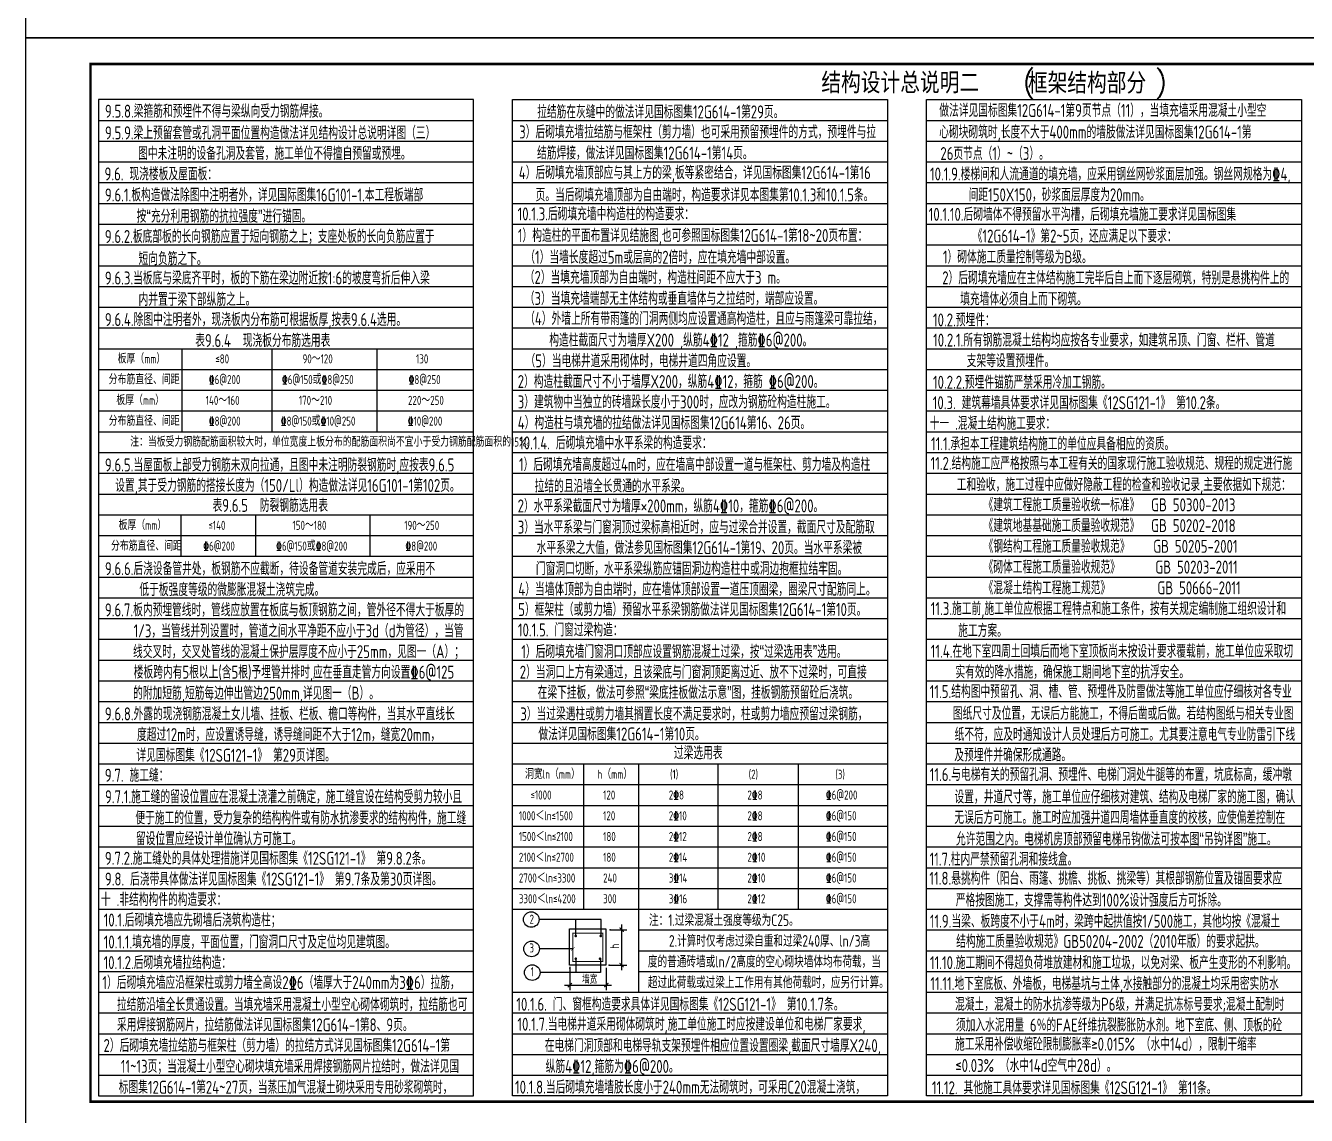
# Model space of a CAD drawing. Extents: x 2506385 to 2810062, y -487803 to -193521.
# Drawn here: x 2558062 to 2607407, y -375264 to -333264 of the extents above; entities that cross this region are included whole.
import ezdxf

# ---------------------------------------------------------------- set-up
doc = ezdxf.new("R2010")
doc.units = 0
doc.header["$LTSCALE"] = 1000
doc.header["$MEASUREMENT"] = 0
for name, color, linetype in [('PUB_TITLE', 4, 'Continuous'), ('TEXT', 7, 'Continuous'), ('结-线', 11, 'Continuous'), ('结-说明', 4, 'Continuous')]:
    doc.layers.add(name, color=color, linetype=linetype)
doc.styles.add('_HTS', font='txt.shx', dxfattribs={"width": 0.8, "bigfont": 'HTS.shx'})
doc.styles.add('TSSD_REIN', font='TSSDENG', dxfattribs={"width": 0.8, "bigfont": 'TSSDCHN'})

msp = doc.modelspace()

# ---------------------------------------------------------------- linework, layer by layer
at = {"layer": 'PUB_TITLE'}
for points in [[(2558061.7, -333738.7), (2632361.7, -333738.7), (2632361.7, -291738.7), (2558061.7, -291738.7)], [(2558061.7, -375738.7), (2632361.7, -375738.7), (2632361.7, -333738.7), (2558061.7, -333738.7)]]:
    msp.add_lwpolyline(points, close=True, dxfattribs=at)
at = {"layer": 'PUB_TITLE', "const_width": 100}
msp.add_lwpolyline([(2560561.7, -374738.7), (2631361.7, -374738.7), (2631361.7, -334738.7), (2560561.7, -334738.7)], close=True, dxfattribs=at)
at = {"layer": '结-线'}
for p, q in [((2576819.6, -336116.5), (2591269.7, -336116.5)), ((2560869.5, -336916.5), (2575319.6, -336916.5)), ((2576819.6, -336916.5), (2591269.7, -336916.5)), ((2592769.7, -336916.5), (2607219.7, -336916.5)), ((2560869.5, -337716.5), (2575319.6, -337716.5)), ((2576819.6, -337716.5), (2591269.7, -337716.5)), ((2592769.7, -337716.5), (2607219.7, -337716.5)), ((2560869.5, -338516.5), (2575319.6, -338516.5)), ((2576819.6, -338516.5), (2591269.7, -338516.5)), ((2592769.7, -338516.5), (2607219.7, -338516.5)), ((2560869.5, -339316.5), (2575319.6, -339316.5)), ((2576819.6, -339316.5), (2591269.7, -339316.5)), ((2592769.7, -339316.5), (2607219.7, -339316.5)), ((2560869.5, -340116.5), (2575319.6, -340116.5)), ((2576819.6, -340116.5), (2591269.7, -340116.5)), ((2592769.7, -340116.5), (2607219.7, -340116.5)), ((2560869.5, -340916.5), (2575319.6, -340916.5)), ((2576819.6, -340916.5), (2591269.7, -340916.5)), ((2592769.7, -340916.5), (2607219.7, -340916.5)), ((2560869.5, -341716.5), (2575319.6, -341716.5)), ((2576819.6, -341716.5), (2591269.7, -341716.5)), ((2592769.7, -341716.5), (2607219.7, -341716.5)), ((2560869.5, -342516.5), (2575319.6, -342516.5)), ((2576819.6, -342516.5), (2591269.7, -342516.5)), ((2592769.7, -342516.5), (2607219.7, -342516.5)), ((2560869.5, -343316.5), (2575319.6, -343316.5)), ((2576819.6, -343316.5), (2591269.7, -343316.5)), ((2592769.7, -343316.5), (2607219.7, -343316.5)), ((2560869.5, -344116.5), (2575319.6, -344116.5)), ((2576819.6, -344116.5), (2591269.7, -344116.5)), ((2592769.7, -344116.5), (2607219.7, -344116.5)), ((2560869.5, -344916.5), (2575319.6, -344916.5)), ((2576819.6, -344916.5), (2591269.7, -344916.5)), ((2592769.7, -344916.5), (2607219.7, -344916.5)), ((2560869.5, -345716.5), (2575319.6, -345716.5)), ((2564085.8, -345709.4), (2564085.8, -348907.9)), ((2567543.8, -345709.4), (2567543.8, -348907.9)), ((2571587.2, -345709.4), (2571587.2, -348907.9)), ((2576819.6, -345716.5), (2591269.7, -345716.5)), ((2592769.7, -345716.5), (2607219.7, -345716.5)), ((2560869.5, -346516.5), (2575319.6, -346516.5)), ((2576819.6, -346516.5), (2591269.7, -346516.5)), ((2592769.7, -346516.5), (2607219.7, -346516.5)), ((2560869.5, -347316.5), (2575319.6, -347316.5)), ((2576819.6, -347316.5), (2591269.7, -347316.5)), ((2592769.7, -347316.5), (2607219.7, -347316.5)), ((2560869.5, -348116.5), (2575319.6, -348116.5)), ((2576819.6, -348116.5), (2591269.7, -348116.5)), ((2592769.7, -348116.5), (2607219.7, -348116.5)), ((2560869.5, -348916.5), (2575319.6, -348916.5)), ((2576819.6, -348916.5), (2591269.7, -348916.5)), ((2592769.7, -348916.5), (2607219.7, -348916.5)), ((2560869.5, -349716.5), (2575319.6, -349716.5)), ((2576819.6, -349716.5), (2591269.7, -349716.5)), ((2592769.7, -349716.5), (2607219.7, -349716.5)), ((2560869.5, -350516.5), (2575319.6, -350516.5)), ((2576819.6, -350516.5), (2591269.7, -350516.5)), ((2592769.7, -350516.5), (2607219.7, -350516.5)), ((2560869.5, -351316.5), (2575319.6, -351316.5)), ((2576819.6, -351316.5), (2591269.7, -351316.5)), ((2592769.7, -351316.5), (2607219.7, -351316.5)), ((2560869.5, -352116.5), (2575319.6, -352116.5)), ((2564036.4, -352105.7), (2564036.4, -353705)), ((2566920.3, -352105.7), (2566920.3, -353705)), ((2571328.3, -352105.7), (2571328.3, -353705)), ((2576819.6, -352116.5), (2591269.7, -352116.5)), ((2592769.7, -352116.5), (2607219.7, -352116.5)), ((2560869.5, -352916.5), (2575319.6, -352916.5)), ((2576819.6, -352916.5), (2591269.7, -352916.5)), ((2592769.7, -352916.5), (2607219.7, -352916.5)), ((2560869.5, -353716.5), (2575319.6, -353716.5)), ((2576819.6, -353716.5), (2591269.7, -353716.5)), ((2592769.7, -353716.5), (2607219.7, -353716.5)), ((2560869.5, -354516.5), (2575319.6, -354516.5)), ((2576819.6, -354516.5), (2591269.7, -354516.5)), ((2592769.7, -354516.5), (2607219.7, -354516.5)), ((2560869.5, -355316.5), (2575319.6, -355316.5)), ((2576819.6, -355316.5), (2591269.7, -355316.5)), ((2592769.7, -355316.5), (2607219.7, -355316.5)), ((2560869.5, -356116.5), (2575319.6, -356116.5)), ((2576819.6, -356116.5), (2591269.7, -356116.5)), ((2592769.7, -356116.5), (2607219.7, -356116.5)), ((2560869.5, -356916.5), (2575319.6, -356916.5)), ((2576819.6, -356916.5), (2591269.7, -356916.5)), ((2592769.7, -356916.5), (2607219.7, -356916.5)), ((2560869.5, -357716.5), (2575319.6, -357716.5)), ((2576819.6, -357716.5), (2591269.7, -357716.5)), ((2592769.7, -357716.5), (2607219.7, -357716.5)), ((2560869.5, -358516.5), (2575319.6, -358516.5)), ((2576819.6, -358516.5), (2591269.7, -358516.5)), ((2592769.7, -358516.5), (2607219.7, -358516.5)), ((2560869.5, -359316.5), (2575319.6, -359316.5)), ((2576819.6, -359316.5), (2591269.7, -359316.5)), ((2592769.7, -359316.5), (2607219.7, -359316.5)), ((2560869.5, -360116.5), (2575319.6, -360116.5)), ((2576819.6, -360116.5), (2591269.7, -360116.5)), ((2592769.7, -360116.5), (2607219.7, -360116.5)), ((2560869.5, -360916.5), (2575319.6, -360916.5)), ((2576819.6, -360916.5), (2591269.7, -360916.5)), ((2592769.7, -360916.5), (2607219.7, -360916.5)), ((2560869.5, -361716.5), (2575319.6, -361716.5)), ((2576819.6, -361716.5), (2591269.7, -361716.5)), ((2592769.7, -361716.5), (2607219.7, -361716.5)), ((2560869.5, -362516.5), (2575319.6, -362516.5)), ((2576819.6, -362516.5), (2591269.7, -362516.5)), ((2592769.7, -362516.5), (2607219.7, -362516.5)), ((2560869.5, -363316.5), (2575319.6, -363316.5)), ((2576819.6, -363316.5), (2591269.7, -363316.5)), ((2592769.7, -363316.5), (2607219.7, -363316.5)), ((2560869.5, -364116.5), (2575319.6, -364116.5)), ((2576819.6, -364116.5), (2591269.7, -364116.5)), ((2592769.7, -364116.5), (2607219.7, -364116.5)), ((2560869.5, -364916.5), (2575319.6, -364916.5)), ((2576819.6, -364916.5), (2591269.7, -364916.5)), ((2592769.7, -364916.5), (2607219.7, -364916.5)), ((2560869.5, -365716.5), (2575319.6, -365716.5)), ((2576819.6, -365716.5), (2591269.7, -365716.5)), ((2592769.7, -365716.5), (2607219.7, -365716.5)), ((2560869.5, -366516.5), (2575319.6, -366516.5)), ((2576819.6, -366516.5), (2591269.7, -366516.5)), ((2592769.7, -366516.5), (2607219.7, -366516.5)), ((2560869.5, -367316.5), (2575319.6, -367316.5)), ((2576819.6, -367316.5), (2591269.7, -367316.5)), ((2592769.7, -367316.5), (2607219.7, -367316.5)), ((2560869.5, -368116.5), (2575319.6, -368116.5)), ((2581679.8, -368116.5), (2591269.7, -368116.5)), ((2592769.7, -368116.5), (2607219.7, -368116.5)), ((2560869.5, -368916.5), (2575319.6, -368916.5)), ((2581679.8, -368916.5), (2591269.7, -368916.5)), ((2592769.7, -368916.5), (2607219.7, -368916.5)), ((2560869.5, -369716.5), (2575319.6, -369716.5)), ((2581679.8, -369716.5), (2591269.7, -369716.5)), ((2592769.7, -369716.5), (2607219.7, -369716.5)), ((2560869.5, -370516.5), (2575319.6, -370516.5)), ((2576819.6, -370516.5), (2591269.7, -370516.5)), ((2592769.7, -370516.5), (2607219.7, -370516.5)), ((2560869.5, -371316.5), (2575319.6, -371316.5)), ((2576819.6, -371316.5), (2591269.7, -371316.5)), ((2592769.7, -371316.5), (2607219.7, -371316.5)), ((2560869.5, -372116.5), (2575319.6, -372116.5)), ((2576819.6, -372116.5), (2591269.7, -372116.5)), ((2592769.7, -372116.5), (2607219.7, -372116.5)), ((2560869.5, -372916.5), (2575319.6, -372916.5)), ((2576819.6, -372916.5), (2591269.7, -372916.5)), ((2592769.7, -372916.5), (2607219.7, -372916.5)), ((2560869.5, -373716.5), (2575319.6, -373716.5)), ((2576819.6, -373716.5), (2591269.7, -373716.5)), ((2592769.7, -373716.5), (2607219.7, -373716.5))]:
    msp.add_line(p, q, dxfattribs=at)
for points in [[(2575319.6, -336116.5), (2560869.5, -336116.5), (2560869.5, -374516.1), (2575319.6, -374516.1)], [(2591269.7, -374516.1), (2576819.6, -374516.1), (2576819.6, -336116.5), (2591269.7, -336116.5)]]:
    msp.add_lwpolyline(points, close=True, dxfattribs=at)
msp.add_lwpolyline([(2592769.7, -374516.1), (2592769.7, -336116.5), (2607219.7, -336116.5), (2607219.7, -374516.1), (2592769.7, -374516.1)], dxfattribs=at)
at = {"layer": '结-说明', "color": 0}
for p, q in [((2579555.9, -361716.1), (2579555.9, -367313.5)), ((2581679.8, -361716.5), (2581679.8, -370516.5)), ((2584732.3, -361716.1), (2584732.3, -367313.5)), ((2587828.9, -361716.1), (2587828.9, -367313.5))]:
    msp.add_line(p, q, dxfattribs=at)
at = {"layer": '结-说明', "color": 3}
for p, q in [((2580236.1, -367714.6), (2577843.4, -367714.6)), ((2579256.5, -368337.2, 0), (2579256.5, -367714.6)), ((2580236.1, -368337.2, 0), (2580236.1, -367714.6)), ((2579147.9, -368846.5), (2577855.2, -368846.5)), ((2579256.5, -369238.8), (2579256.5, -369759.4)), ((2580208.9, -369238.8), (2580208.9, -369759.4)), ((2580208.9, -369759.4), (2577882.4, -369759.4))]:
    msp.add_line(p, q, dxfattribs=at)
at = {"layer": '结-说明'}
for p, q in [((2579022.7, -368070), (2580422.7, -368070)), ((2579022.7, -369470), (2579022.7, -368070)), ((2580422.7, -368070), (2580422.7, -369470)), ((2580581.3, -368106.1), (2581222.2, -368106.1)), ((2581022.2, -367906.1), (2581022.2, -369670)), ((2580422.7, -369470), (2579022.7, -369470)), ((2579029.1, -369541.3), (2579029.1, -370438.4)), ((2580431.9, -369580.3), (2580431.9, -370438.4)), ((2580542.3, -369470), (2581222.2, -369470)), ((2578829.1, -370240.2), (2580631.9, -370240.2))]:
    msp.add_line(p, q, dxfattribs=at)
at = {"layer": '结-说明', "const_width": 45}
for points in [[(2581102.2, -368186.1), (2580942.2, -368026.1)], [(2581102.2, -369550), (2580942.2, -369390)], [(2578949.1, -370320.2), (2579109.1, -370160.2)], [(2580351.9, -370320.2), (2580511.9, -370160.2)]]:
    msp.add_lwpolyline(points, dxfattribs=at)
at = {"layer": '结-说明', "color": 6, "const_width": 40}
msp.add_lwpolyline([(2579147.9, -368238.3), (2580302.7, -368238.3), (2580302.7, -369336.5), (2579147.9, -369336.5), (2579147.9, -368238.3)], dxfattribs=at)
at = {"layer": '结-说明', "color": 6, "const_width": 50}
for points in [[(2579233.5, -368348.8, 1), (2579283.5, -368348.8, 1)], [(2580194.3, -368348.8, 1), (2580244.3, -368348.8, 1)], [(2579233.5, -369226.1, 1), (2579283.5, -369226.1, 1)], [(2580167.1, -369226.1, 1), (2580217.1, -369226.1, 1)]]:
    msp.add_lwpolyline(points, format="xyb", close=True, dxfattribs=at)
at = {"layer": '结-说明', "color": 3}
msp.add_lwpolyline([(2579217.9, -368776.5, 25, 25, 0), (2579077.9, -368916.5, 0, 0, 0)], format="xyseb", dxfattribs=at)
for centre in [(2577543.4, -367714.6), (2577555.2, -368846.5), (2577582.4, -369759.4)]:
    msp.add_circle(centre, 300, dxfattribs=at)
at = {"layer": '结-说明', "color": 4, "linetype": 'ByBlock'}
for p in [(2580581.3, -368106.1), (2579029.1, -369586.9), (2580542.3, -369470)]:
    msp.add_point(p, dxfattribs=at)
at = {"layer": '结-说明'}
for p in [(2581022.2, -369470), (2580431.9, -370240.2)]:
    msp.add_point(p, dxfattribs=at)

# ---------------------------------------------------------------- texts
at = {"layer": 'TEXT', "color": 3, "style": '_HTS'}
for s, p in [('结构设计总说明二', (2588719.2, -335873.4, 0)), ('(', (2596477.1, -335826)), ('框架结构部分', (2596676.2, -335885.2)), (')', (2601557.5, -335826))]:
    msp.add_text(s, height=800, dxfattribs=at).set_placement(p)
at = {"layer": '结-说明', "style": 'TSSD_REIN', "width": 0.75}
for s, height, p in [('9.5.8.梁箍筋和预埋件不得与梁纵向受力钢筋焊接。', 500, (2561117.9, -336812.3, 0)), ('拉结筋在灰缝中的做法详见国标图集12G614-1第29页。', 500, (2577770.5, -336839.6, 0)), ('做法详见国标图集12G614-1第9页节点（11），当填充墙采用混凝土小型空', 500, (2593265.1, -336784, 0)), ('9.5.9.梁上预留套管或孔洞平面位置构造做法详见结构设计总说明详图（三）', 500, (2561118.7, -337647.8, 0)), ('3）后砌填充墙拉结筋与框架柱（剪力墙）也可采用预留预埋件的方式，预埋件与拉', 500, (2577077.3, -337613.8, 0)), ('心砌块砌筑时,长度不大于400mm的墙肢做法详见国标图集12G614-1第', 500, (2593259.5, -337615.7, 0)), ('图中未注明的设备孔洞及套管，施工单位不得擅自预留或预埋。', 500, (2562397.5, -338437.3, 0)), ('结筋焊接，做法详见国标图集12G614-1第14页。', 500, (2577766.8, -338424.2, 0)), ('26页节点（1）~（3）。', 500, (2593305.8, -338443.3, 0)), ('9.6. 现浇楼板及屋面板：', 500, (2561102, -339229.6, 0)), ('4）后砌填充墙顶部应与其上方的梁,板等紧密结合，详见国标图集12G614-1第16', 500, (2577063.5, -339181.3, 0)), ('10.1.9.楼梯间和人流通道的填充墙，应采用钢丝网砂浆面层加强。钢丝网规格为\x844,', 500, (2592904.2, -339233.4, 0)), ('9.6.1.板构造做法除图中注明者外，详见国际图集16G101-1.本工程板端部', 500, (2561115.9, -340041.1, 0)), ('页。当后砌填充墙顶部为自由端时，构造要求详见本图集第10.1.3和10.1.5条。', 500, (2577711.4, -340040.7, 0)), ('间距150X150，砂浆面层厚度为20mm。', 500, (2594394.6, -340035.6, 0)), ('按“充分利用钢筋的抗拉强度”进行锚固。', 500, (2562340.6, -340858.9, 0)), ('10.1.3.后砌填充墙中构造柱的构造要求：', 500, (2577015.5, -340772.4, 0)), ('10.1.10.后砌墙体不得预留水平沟槽，后砌填充墙施工要求详见国标图集', 500, (2592856.5, -340788.6, 0)), ('9.6.2.板底部板的长向钢筋应置于短向钢筋之上；支座处板的长向负筋应置于', 500, (2561112.5, -341641, 0)), ('1）构造柱的平面布置详见结施图,也可参照国标图集12G614-1第18~20页布置：', 500, (2577026.3, -341602.6, 0)), ('《12G614-1》第2~5页，还应满足以下要求：', 500, (2594552.1, -341624.3, 0)), ('短向负筋之下。', 500, (2562411.7, -342498.1, 0)), ('（1）当墙长度超过5m或层高的2倍时，应在填充墙中部设置。', 500, (2577313.7, -342440.3, 0)), ('1）砌体施工质量控制等级为B级。', 500, (2593403.7, -342432, 0)), ('9.6.3.当板底与梁底齐平时，板的下筋在梁边附近按1:6的坡度弯折后伸入梁', 500, (2561114.3, -343241.8, 0)), ('（2）当填充墙顶部为自由端时，构造柱间距不应大于3 m。', 500, (2577293.6, -343217.6, 0)), ('2）后砌填充墙应在主体结构施工完毕后自上而下逐层砌筑，特别是悬挑构件上的', 500, (2593377.6, -343235.4, 0)), ('内并置于梁下部纵筋之上。', 500, (2562412.3, -344065.4, 0)), ('（3）当填充墙端部无主体结构或垂直墙体与之拉结时，端部应设置。', 500, (2577293.9, -344029.9, 0)), ('填充墙体必须自上而下砌筑。', 500, (2594068.8, -344049.7, 0)), ('9.6.4.除图中注明者外，现浇板内分布筋可根据板厚,按表9.6.4选用。', 500, (2561115.3, -344841.4, 0)), ('（4）外墙上所有带雨篷的门洞两侧均应设置通高构造柱，且应与雨篷梁可靠拉结，', 500, (2577306.6, -344806.1, 0)), ('10.2.预埋件：', 500, (2593020.1, -344857.8, 0)), ('表9.6.4  现浇板分布筋选用表', 500, (2564595.8, -345650.7, 0)), ('构造柱截面尺寸为墙厚X200 ,纵筋4%%13212 ,箍筋%%1326@200。', 500, (2578237.7, -345634.2, 0)), ('10.2.1.所有钢筋混凝土结构均应按各专业要求，如建筑吊顶、门窗、栏杆、管道', 500, (2593026.6, -345634.5, 0)), ('（5）当电梯井道采用砌体时，电梯井道四角应设置。', 500, (2577322.6, -346435.4, 0)), ('支架等设置预埋件。', 500, (2594321.3, -346429.7, 0)), ('2）构造柱截面尺寸不小于墙厚X200，纵筋4\x8412，箍筋 \x846@200。', 500, (2577022, -347230.7, 0)), ('10.2.2.预埋件锚筋严禁采用冷加工钢筋。', 500, (2593020.1, -347257.8, 0)), ('3）建筑物中当独立的砖墙跺长度小于300时，应改为钢筋砼构造柱施工。', 500, (2577023.4, -348017.6, 0)), ('10.3. 建筑幕墙具体要求详见国标图集《12SG121-1》 第10.2条。', 500, (2593012.4, -348047.1, 0)), ('4）构造柱与填充墙的拉结做法详见国标图集12G614第16、26页。', 500, (2577021.6, -348820.5, 0)), ('10.1.4. 后砌填充墙中水平系梁的构造要求：', 500, (2577076.3, -349596.4, 0)), ('11.1.承担本工程建筑结构施工的单位应具备相应的资质。', 500, (2592945.1, -349629.1, 0)), ('11.2.结构施工应严格按照与本工程有关的国家现行施工验收规范、规程的规定进行施', 500, (2592926.5, -350384.6, 0)), ('9.6.5.当屋面板上部受力钢筋未双向拉通，且图中未注明防裂钢筋时,应按表9.6.5', 500, (2561116, -350444.3, 0)), ('1）后砌填充墙高度超过4m时，应在墙高中部设置一道与框架柱、剪力墙及构造柱', 500, (2577069.2, -350429.9, 0)), ('设置,其于受力钢筋的搭接长度为（150/Ll）构造做法详见16G101-1第102页。', 500, (2561514.3, -351236.6, 0)), ('拉结的且沿墙全长贯通的水平系梁。', 500, (2577674, -351258.3, 0)), ('工和验收，施工过程中应做好隐蔽工程的检查和验收记录,主要依据如下规范：', 500, (2593934.3, -351205.4, 0)), ('表9.6.5  防裂钢筋选用表', 500, (2565262, -352005.2, 0)), ('2）水平系梁截面尺寸为墙厚×200mm，纵筋4%%13210，箍筋%%1326@200。', 500, (2577019.3, -352024.5, 0)), ('《建筑工程施工质量验收统一标准》  GB 50300-2013', 500, (2594970.3, -351983.4, 0)), ('3）当水平系梁与门窗洞顶过梁标高相近时，应与过梁合并设置，截面尺寸及配筋取', 500, (2577023.8, -352842.3, 0)), ('《建筑地基基础施工质量验收规范》  GB 50202-2018', 500, (2594970.3, -352783.1, 0)), ('水平系梁之大值，做法参见国标图集12G614-1第19、20页。当水平系梁被', 500, (2577752.4, -353633.7, 0)), ('《钢结构工程施工质量验收规范》    GB 50205-2001', 500, (2594970.3, -353582.7, 0)), ('9.6.6.后浇设备管井处，板钢筋不应截断，待设备管道安装完成后，应采用不', 500, (2561117.8, -354442, 0)), ('门窗洞口切断，水平系梁纵筋应锚固洞边构造柱中或洞边抱框拉结牢固。', 500, (2577722.5, -354442.5, 0)), ('《砌体工程施工质量验收规范》      GB 50203-2011', 500, (2594970.3, -354382.3, 0)), ('低于板强度等级的微膨胀混凝土浇筑完成。', 500, (2562445.5, -355250, 0)), ('4）当墙体顶部为自由端时，应在墙体顶部设置一道压顶圈梁，圈梁尺寸配筋同上。', 500, (2577044.4, -355236.5, 0)), ('《混凝土结构工程施工规范》        GB 50666-2011', 500, (2594970.3, -355182, 0)), ('9.6.7.板内预埋管线时，管线应放置在板底与板顶钢筋之间，管外径不得大于板厚的', 500, (2561115.4, -356032.6, 0)), ('5）框架柱（或剪力墙）预留水平系梁钢筋做法详见国标图集12G614-1第10页。', 500, (2577038.9, -356017.9, 0)), ('11.3.施工前,施工单位应根据工程特点和施工条件，按有关规定编制施工组织设计和', 500, (2592935.5, -355981.6, 0)), ('10.1.5. 门窗过梁构造：', 500, (2577027.8, -356805.1, 0)), ('施工方案。', 500, (2593994.4, -356829.9, 0)), ('1/3，当管线并列设置时，管道之间水平净距不应小于3d（d为管径），当管', 500, (2562220.4, -356838.2, 0)), ('线交叉时，交叉处管线的混凝土保护层厚度不应小于25mm，见图一（A）；', 500, (2562199.5, -357641.7, 0)), ('1）后砌填充墙门窗洞口顶部应设置钢筋混凝土过梁，按“过梁选用表”选用。', 500, (2577159.2, -357640.3, 0)), ('11.4.在地下室四周土回填后而地下室顶板尚未按设计要求覆载前，施工单位应采取切', 500, (2592933.7, -357623.3, 0)), ('楼板跨内有5根以上(含5根)予埋管并排时,应在垂直走管方向设置\x846@125', 500, (2562226.2, -358431.6, 0)), ('2）当洞口上方有梁通过，且该梁底与门窗洞顶距离过近、放不下过梁时，可直接', 500, (2577100.4, -358432.7, 0)), ('实有效的降水措施，确保施工期间地下室的抗浮安全。', 500, (2593885.7, -358426.9, 0)), ('的附加短筋,短筋每边伸出管边250mm,详见图一（B）。', 500, (2562204, -359240.7, 0)), ('在梁下挂板，做法可参照“梁底挂板做法示意”图，挂板钢筋预留砼后浇筑。', 500, (2577789.2, -359214.9, 0)), ('11.5.结构图中预留孔、洞、槽、管、预埋件及防雷做法等施工单位应仔细核对各专业', 500, (2592894.2, -359179.8, 0)), ('9.6.8.外露的现浇钢筋混凝土女儿墙、挂板、栏板、檐口等构件，当其水平直线长', 500, (2561113.4, -360039.8, 0)), ('3）当过梁遇柱或剪力墙其搁置长度不满足要求时，柱或剪力墙应预留过梁钢筋，', 500, (2577120.8, -360041.6, 0)), ('图纸尺寸及位置，无误后方能施工，不得后凿或后做。若结构图纸与相关专业图', 500, (2593788.4, -360020.8, 0)), ('度超过12m时，应设置诱导缝，诱导缝间距不大于12m，缝宽20mm，', 500, (2562351.8, -360836.7, 0)), ('做法详见国标图集12G614-1第10页。', 500, (2577819.8, -360815.5, 0)), ('纸不符，应及时通知设计人员处理后方可施工。尤其要注意电气专业防雷引下线', 500, (2593855.1, -360832.4, 0)), ('详见国标图集《12SG121-1》 第29页详图。', 500, (2562331.5, -361635, 0)), ('过梁选用表', 500, (2583039.4, -361543.8, 0)), (' 及预埋件并确保形成通路。', 500, (2593616.7, -361624.8, 0)), ('9.7. 施工缝：', 500, (2561112.6, -362405, 0)), ('11.6.与电梯有关的预留孔洞、预埋件、电梯门洞处牛腿等的布置，坑底标高，缓冲墩', 500, (2592897.2, -362378.3, 0)), ('9.7.1.施工缝的留设位置应在混凝土浇灌之前确定，施工缝宜设在结构受剪力较小且', 500, (2561119.6, -363234.1, 0)), ('设置，井道尺寸等，施工单位应仔细核对建筑、结构及电梯厂家的施工图，确认', 500, (2593850.3, -363238, 0)), ('便于施工的位置，受力复杂的结构构件或有防水抗渗要求的结构构件，施工缝', 500, (2562287.9, -364045.6, 0)), ('无误后方可施工。施工时应加强井道四周墙体垂直度的校核，应使偏差控制在', 500, (2593843.7, -364033.9, 0)), ('留设位置应经设计单位确认方可施工。', 500, (2562312.6, -364851.2, 0)), ('允许范围之内。电梯机房顶部预留电梯吊钩做法可按本图“吊钩详图”施工。', 500, (2593908.8, -364862.2, 0)), ('9.7.2.施工缝处的具体处理措施详见国标图集《12SG121-1》 第9.8.2条。', 500, (2561116.2, -365605.4, 0)), ('11.7.柱内严禁预留孔洞和接线盒。', 500, (2592887.4, -365638.7, 0)), ('9.8. 后浇带具体做法详见国标图集《12SG121-1》 第9.7条及第30页详图。', 500, (2561116.2, -366405.4, 0)), ('11.8.悬挑构件（阳台、雨篷、挑檐、挑板、挑梁等）其根部钢筋位置及锚固要求应', 500, (2592884.6, -366376.1, 0)), ('严格按图施工，支撑需等构件达到100%%%设计强度后方可拆除。', 500, (2593900.1, -367218.8, 0)), ('10.1.后砌填充墙应先砌墙后浇筑构造柱；', 500, (2561068.5, -367985.3, 0)), ('注：1.过梁混凝土强度等级为C25。', 450, (2582079.1, -367964.9, 0)), ('11.9.当梁、板跨度不小于4m时，梁跨中起拱值按1/500施工，其他均按《混凝土', 500, (2592899, -368029.7, 0)), ('10.1.1.填充墙的厚度，平面位置，门窗洞口尺寸及定位均见建筑图。', 500, (2561069.5, -368831.7, 0)), (' 2.计算时仅考虑过梁自重和过梁240厚、ln/3高', 450, (2582641.9, -368764.5, 0)), ('结构施工质量验收规范》GB50204-2002（2010年版）的要求起拱。', 500, (2593916.4, -368808.1, 0)), ('10.1.2.后砌填充墙拉结构造：', 500, (2561063.6, -369625, 0)), ('度的普通砖墙或ln/2高度的空心砌块墙体均布荷载，当', 450, (2582035.8, -369564.2, 0)), ('11.10.施工期间不得超负荷堆放建材和施工垃圾，以免对梁、板产生变形的不利影响。', 500, (2592903.9, -369627.7, 0)), ('1', 350, (2577517.8, -369901.4)), ('1）后砌填充墙应沿框架柱或剪力墙全高设2%%1326（墙厚大于240mm为3%%1326）拉筋，', 500, (2561020.8, -370394.2, 0)), ('墙宽', 300, (2579498.2, -370180.6)), ('超过此荷载或过梁上工作用有其他荷载时，应另行计算。', 450, (2582035.8, -370363.8, 0)), ('拉结筋沿墙全长贯通设置。当填充墙采用混凝土小型空心砌体砌筑时，拉结筋也可', 500, (2561581.9, -371240.8, 0)), ('10.1.6. 门、窗框构造要求具体详见国标图集《12SG121-1》 第10.1.7条。', 500, (2576967.6, -371230.2, 0)), ('采用焊接钢筋网片，拉结筋做法详见国标图集12G614-1第8、9页。', 500, (2561581.9, -372024.9, 0)), ('10.1.7.当电梯井道采用砌体砌筑时,施工单位施工时应按建设单位和电梯厂家要求,', 500, (2577008.9, -371999.7, 0)), ('2）后砌填充墙拉结筋与框架柱（剪力墙）的拉结方式详见国标图集12G614-1第', 500, (2561063.2, -372820.4, 0)), ('在电梯门洞顶部和电梯导轨支架预埋件相应位置设置圈梁,截面尺寸墙厚X240,', 500, (2578062.8, -372823, 0)), ('纵筋4%%13212,箍筋为%%1326@200。', 500, (2578098.5, -373627.3, 0)), ('11~13页；当混凝土小型空心砌块填充墙采用焊接钢筋网片拉结时，做法详见国', 500, (2561730.2, -373623.9, 0)), ('标图集12G614-1第24~27页，当蒸压加气混凝土砌块采用专用砂浆砌筑时，', 500, (2561648.5, -374431.1, 0)), ('10.1.8.当后砌填充墙墙肢长度小于240mm无法砌筑时，可采用C20混凝土浇筑，', 500, (2576917, -374425.1, 0)), ('11.12. 其他施工具体要求详见国标图集《12SG121-1》 第11条。', 500, (2592979.4, -374447.1, 0))]:
    msp.add_text(s, height=height, dxfattribs=at).set_placement(p)
at = {"layer": '结-说明', "color": 7, "style": 'TSSD_REIN', "width": 0.75}
for s, p in [('板厚（mm）', (2561608.3, -346282.1)), ('≤80', (2565370.5, -346282.1)), ('90～120', (2568729.5, -346282.1)), ('130', (2573103.9, -346282.1)), ('分布筋直径、间距', (2561263.6, -347081.7)), ('\x846@200', (2565119.4, -347081.7)), ('\x846@150或\x848@250', (2567937.6, -347081.7)), ('\x848@250', (2572814.8, -347081.7)), ('板厚（mm）', (2561556.9, -347881.4)), ('140～160', (2565001.4, -347881.4)), ('170～210', (2568589.7, -347881.4)), ('220～250', (2572795.3, -347881.4)), ('分布筋直径、间距', (2561263.6, -348681)), ('\x848@200', (2565119.4, -348681)), ('\x848@150或\x8410@250', (2567892.5, -348681)), ('\x8410@200', (2572782.9, -348681)), ('注：当板受力钢筋配筋面积较大时，单位宽度上板分布的配筋面积尚不宜小于受力钢筋配筋面积的15%%%。', (2562090.8, -349486.7, 0)), ('板厚（mm）', (2561645, -352698.5, 0)), ('≤140', (2565104.7, -352698.5, 0)), ('150～180', (2568345.6, -352698.5, 0)), ('190～250', (2572649.4, -352698.5, 0)), ('分布筋直径、间距', (2561351.9, -353498.2, 0)), ('\x846@200', (2564905.4, -353498.2, 0)), ('\x846@150或\x848@200', (2567711.7, -353498.2, 0)), ('\x848@200', (2572694.3, -353498.2, 0)), ('洞宽ln（mm）', (2577301.6, -362291.9, 0)), ('h（mm）', (2580094.6, -362291.9, 0)), ('(1)', (2582892.3, -362291.9, 0)), ('(2)', (2585921.3, -362291.9, 0)), ('(3)', (2589262.2, -362291.9, 0)), ('\x846@200', (2588893.2, -363091.6, 0)), ('≤1000', (2577514.2, -363091.6, 0)), ('120', (2580313, -363091.6, 0)), ('2\x848', (2582841.7, -363091.6, 0)), ('2\x848', (2585870.7, -363091.6, 0)), ('1000＜ln≤1500', (2577065.8, -363891.2, 0)), ('120', (2580313, -363891.2, 0)), ('2\x8410', (2582841.7, -363891.2, 0)), ('2\x848', (2585870.7, -363891.2, 0)), ('\x846@150', (2588893.2, -363891.2, 0)), ('1500＜ln≤2100', (2577065.8, -364690.8, 0)), ('180', (2580313, -364690.8, 0)), ('2\x8412', (2582841.7, -364690.8, 0)), ('2\x848', (2585870.7, -364690.8, 0)), ('\x846@150', (2588893.2, -364690.8, 0)), ('2100＜ln≤2700', (2577065.8, -365490.4, 0)), ('180', (2580313, -365490.4, 0)), ('2\x8414', (2582841.7, -365490.4, 0)), ('2\x8410', (2585870.7, -365490.4, 0)), ('\x846@150', (2588893.2, -365490.4, 0)), ('2700＜ln≤3300', (2577065.8, -366290.1, 0)), ('240', (2580313, -366290.1, 0)), ('3\x8414', (2582841.7, -366290.1, 0)), ('2\x8410', (2585870.7, -366290.1, 0)), ('\x846@150', (2588893.2, -366290.1, 0)), ('3300＜ln≤4200', (2577065.8, -367089.7, 0)), ('300', (2580313, -367089.7, 0)), ('3\x8416', (2582841.7, -367089.7, 0)), ('2\x8412', (2585870.7, -367089.7, 0)), ('\x846@150', (2588893.2, -367089.7, 0)), ('2', (2577478, -367877.1)), ('3', (2577473.3, -368984.9))]:
    msp.add_text(s, height=350, dxfattribs=at).set_placement(p)
at = {"layer": '结-说明', "color": 4, "style": 'TSSD_REIN', "width": 0.75}
for s, p in [('十一 .混凝土结构施工要求：', (2592895.2, -348841.8)), ('十 .非结构构件的构造要求：', (2560964.1, -367196, 0))]:
    msp.add_text(s, height=500, dxfattribs=at).set_placement(p)
at = {"layer": '结-说明', "color": 7, "style": 'TSSD_REIN', "width": 0.75}
msp.add_text('h', height=350, rotation=90, dxfattribs=at).set_placement((2580928.7, -368835.4, 0))
at = {"layer": '结-说明', "color": 2, "style": 'TSSD_REIN', "width": 0.75}
for s, p in [('11.11.地下室底板、外墙板，电梯基坑与土体,水接触部分的混凝土均采用密实防水', (2592920.5, -370431.9, 0)), ('混凝土，混凝土的防水抗渗等级为P6级，并满足抗冻标号要求;混凝土配制时', (2593871.4, -371231, 0)), ('须加入水泥用量 6％的FAE纤维抗裂膨胀防水剂。地下室底、侧、顶板的砼', (2593903.5, -372033.3, 0)), ('施工采用补偿收缩砼限制膨胀率≥0.015%%% （水中14d），限制干缩率', (2593871.4, -372767.9, 0)), ('≤0.03%%% （水中14d空气中28d）。', (2593881.3, -373590.9, 0))]:
    msp.add_text(s, height=500, dxfattribs=at).set_placement(p)

doc.saveas('drawing.dxf')
